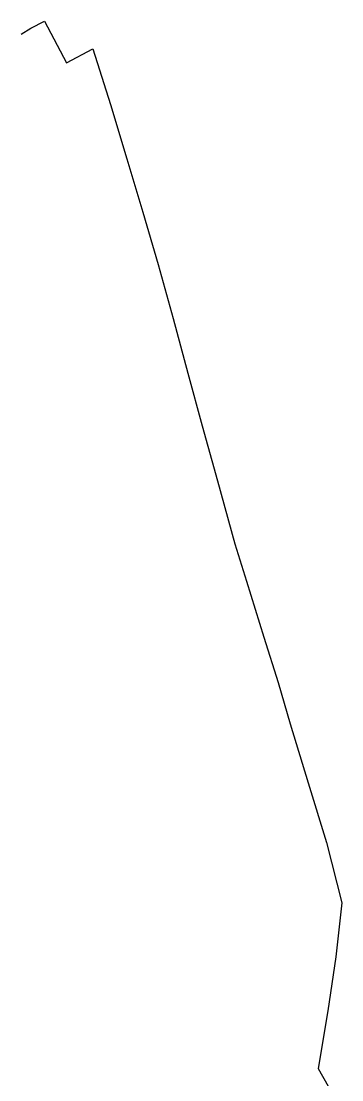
# Model space of a CAD drawing. Header units: metres. Extents: x 295944 to 299769, y 6164542 to 6170961.
# Drawn here: x 296123 to 296661, y 6169185 to 6170961 of the extents above; entities that cross this region are included whole.
import ezdxf

# ---------------------------------------------------------------- set-up
doc = ezdxf.new("R2010")
doc.units = ezdxf.units.M
doc.layers.add('Mains_HV_EXT', color=7, linetype='Continuous')
doc.styles.get("Standard").update_dxf_attribs({"font": 'arial.ttf'})
doc.linetypes.add('Cable P UG', pattern='A,6,-0.5,["P",Standard,S=1.7,R=0,X=0.5,Y=-1],-2.9', length=9.4)

msp = doc.modelspace()

# ---------------------------------------------------------------- linework, layer by layer
at = {"layer": 'Mains_HV_EXT', "linetype": 'Cable P UG'}
for p, q in [((296122.9, 6170939), (296139.2, 6170948.9)), ((296139.2, 6170948.9), (296162.1, 6170960.5)), ((296139.2, 6170948.9), (296139.2, 6170948.9)), ((296162.1, 6170960.5), (296199.1, 6170890.7)), ((296199.1, 6170890.7), (296243.2, 6170914.3)), ((296243.2, 6170914.3), (296272.8, 6170820.9)), ((296272.8, 6170820.9), (296300.2, 6170729.8)), ((296300.2, 6170729.8), (296326.9, 6170640.1)), ((296326.9, 6170640.1), (296352.4, 6170552.3)), ((296352.4, 6170552.3), (296378, 6170462)), ((296378, 6170462), (296402.4, 6170370.3)), ((296402.4, 6170370.3), (296426.7, 6170282)), ((296426.7, 6170282), (296452, 6170189.7)), ((296452, 6170189.7), (296481.1, 6170084.2)), ((296481.1, 6170084.2), (296500.9, 6170021.7)), ((296500.9, 6170021.7), (296529.9, 6169927.7)), ((296529.9, 6169927.7), (296553.7, 6169851.6)), ((296553.7, 6169851.6), (296574.1, 6169782.4)), ((296574.1, 6169782.4), (296604.4, 6169683.3)), ((296604.4, 6169683.3), (296634.8, 6169583.6)), ((296634.8, 6169583.6), (296660.7, 6169482.1)), ((296660.7, 6169482.1), (296650.9, 6169391.6)), ((296650.9, 6169391.6), (296637, 6169301.1)), ((296637, 6169301.1), (296621.2, 6169204.6)), ((296621.2, 6169204.6), (296659.1, 6169137.1))]:
    msp.add_line(p, q, dxfattribs=at)

doc.saveas('drawing.dxf')
